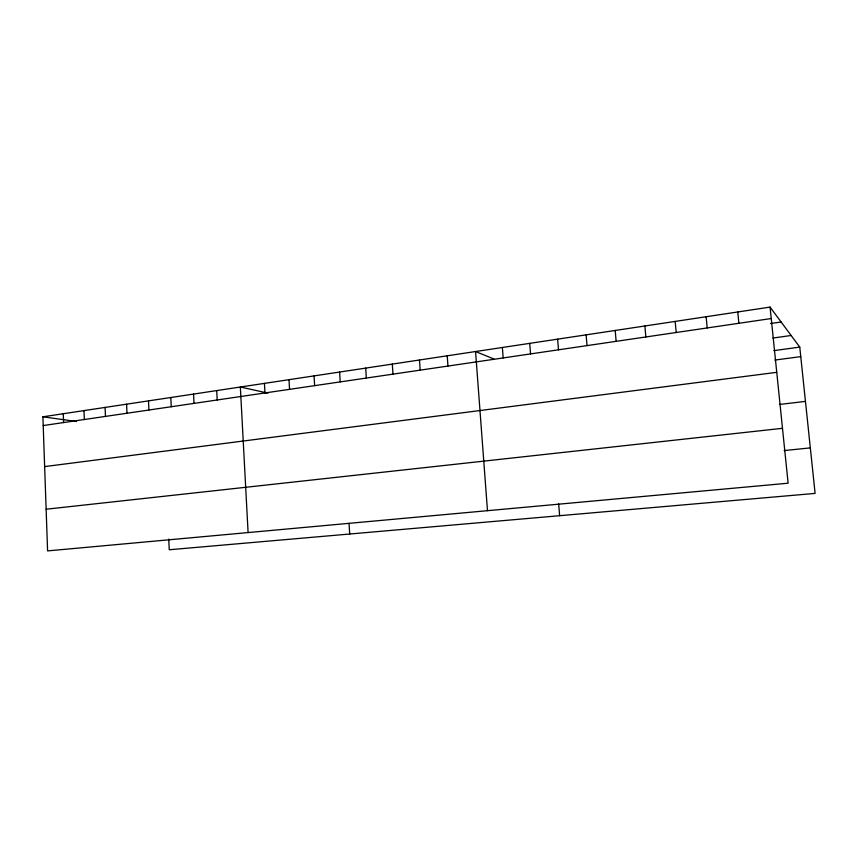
<?xml version="1.0" encoding="UTF-8"?>
<svg xmlns="http://www.w3.org/2000/svg" width="858" height="858" viewBox="0 0 858 858"><rect width="100%" height="100%" fill="white"/><g stroke="black" fill="none" stroke-linecap="round" stroke-linejoin="round"><path stroke-width="1.29" d="M770.066 307.1L788.116 483.204L47.587 550.9L42.9 416.806L770.066 307.1L799.763 347.104L815.1 493.404L169.251 549.764L168.758 539.081M43.211 425.557L771.235 318.533M770.548 323.53L781.123 321.997M772.908 338.052L791.14 335.489M773.916 350.622L799.763 347.104M774.881 360.07L800.761 356.628M44.637 466.602L776.747 372.329M779.429 404.461L805.458 401.394M46.128 509.223L782.485 428.314M784.148 450.579L810.327 447.897M42.9 416.806L76.491 421.493M267.911 393.103L240.347 387.022L248.091 532.571M493.865 358.987L475.557 351.533L487.483 510.682M737.751 311.969L738.877 323.294M706.123 316.741L707.207 327.949M675.171 321.418L676.211 332.507M644.862 325.986L645.86 336.969M615.186 330.469L616.141 341.334M586.111 334.856L587.033 345.613M557.625 339.146L558.515 349.807M558.676 503.946L559.63 515.701M529.718 343.361L530.566 353.914M502.37 347.49L503.174 357.936M447.222 355.802L447.962 366.055M419.476 359.995L420.184 370.141M392.31 364.092L392.985 374.142M365.69 368.103L366.334 378.056M339.618 372.04L340.229 381.896M349.034 523.337L349.699 534.019M314.049 375.901L314.639 385.65M288.996 379.676L289.554 389.339M264.436 383.387L264.972 392.953M216.72 390.583L217.203 399.978M193.554 394.079L194.005 403.389M170.817 397.511L171.246 406.735M148.498 400.879L148.906 410.017M126.598 404.182L126.984 413.234M105.094 407.421L105.459 416.398M83.987 410.607L84.331 419.508M63.256 413.738L63.589 422.554"/></g></svg>
